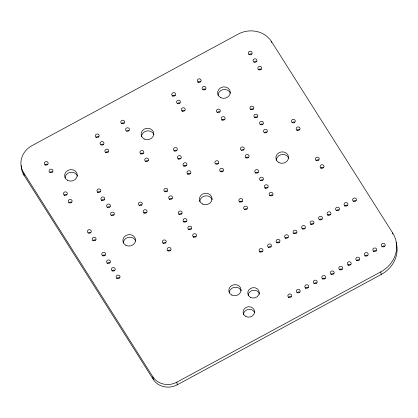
<?xml version="1.0" encoding="UTF-8"?>
<svg xmlns="http://www.w3.org/2000/svg" width="418" height="418" viewBox="0 0 418 418"><rect width="100%" height="100%" fill="white"/><g stroke="black" fill="none" stroke-linecap="round" stroke-linejoin="round"><path stroke-width="0.63" d="M23.711 172.838L152.868 376.837A17.629 15.915 -9.3 0 0 176.83 382.188L380.777 271.872A31.313 28.262 -9.3 0 0 392.648 232.93L271.454 41.513A24.448 22.07 -9.3 0 0 238.229 34.088L32.003 145.642A21.867 19.74 -9.3 0 0 23.711 172.838L24.139 175.456L153.296 379.455A17.629 15.915 -9.3 0 0 177.258 384.806L381.206 274.49A31.313 28.262 -9.3 0 0 396.118 242.315M392.648 232.93L392.821 233.975M380.777 271.872L381.206 274.49M271.454 41.513L271.627 42.558M176.83 382.188L177.258 384.806M152.868 376.837L153.296 379.455M24.139 175.456A21.867 19.74 -9.3 0 1 21.328 165.622M65.036 178.11A6.359 5.737 -9.3 0 1 70.443 172.32A6.359 5.737 -9.3 0 1 77.424 176.072M123.294 243.093A6.359 5.737 -9.3 0 1 128.707 237.304A6.359 5.737 -9.3 0 1 135.683 241.055M141.53 136.733A6.359 5.737 -9.3 0 1 146.937 130.944A6.359 5.737 -9.3 0 1 153.918 134.695M199.788 201.716A6.359 5.737 -9.3 0 1 205.196 195.927A6.359 5.737 -9.3 0 1 212.177 199.679M218.024 95.356A6.359 5.737 -9.3 0 1 223.431 89.567A6.359 5.737 -9.3 0 1 230.412 93.318M276.282 160.34A6.359 5.737 -9.3 0 1 281.69 154.55A6.359 5.737 -9.3 0 1 288.671 158.302M243.49 314.681A5.774 5.209 -9.3 0 1 248.402 309.425A5.774 5.209 -9.3 0 1 254.74 312.831M248.182 295.578A5.774 5.209 -9.3 0 1 253.397 290.275A5.774 5.209 -9.3 0 1 259.583 294.267M229.21 292.929A6.16 5.559 -9.3 0 1 234.456 287.318A6.16 5.559 -9.3 0 1 241.217 290.954M111.188 215.631A1.954 1.766 -9.3 0 1 113.863 214.93M107.248 207.605A1.954 1.766 -9.3 0 1 109.924 206.905M101.611 200.499A1.954 1.766 -9.3 0 1 104.281 199.799M97.666 192.473A1.954 1.766 -9.3 0 1 100.341 191.768M264.176 132.877A1.954 1.766 -9.3 0 1 266.851 132.177M260.236 124.851A1.954 1.766 -9.3 0 1 262.906 124.151M254.593 117.745A1.954 1.766 -9.3 0 1 257.269 117.045M250.654 109.72A1.954 1.766 -9.3 0 1 253.329 109.02M259.771 252.075A1.954 1.766 -9.3 0 1 262.447 251.37M268.272 247.477A1.954 1.766 -9.3 0 1 270.948 246.772M276.773 242.879A1.954 1.766 -9.3 0 1 279.443 242.174M285.269 238.281A1.954 1.766 -9.3 0 1 287.945 237.581M293.77 233.683A1.954 1.766 -9.3 0 1 296.446 232.983M302.271 229.085A1.954 1.766 -9.3 0 1 304.941 228.385M310.767 224.487A1.954 1.766 -9.3 0 1 313.443 223.787M319.268 219.889A1.954 1.766 -9.3 0 1 321.944 219.189M327.769 215.296A1.954 1.766 -9.3 0 1 330.439 214.591M336.265 210.698A1.954 1.766 -9.3 0 1 338.941 209.993M344.766 206.1A1.954 1.766 -9.3 0 1 347.442 205.395M353.267 201.502A1.954 1.766 -9.3 0 1 355.937 200.797M382.01 246.902A1.954 1.766 -9.3 0 1 384.68 246.197M373.509 251.495A1.954 1.766 -9.3 0 1 376.184 250.795M365.008 256.093A1.954 1.766 -9.3 0 1 367.683 255.393M356.512 260.691A1.954 1.766 -9.3 0 1 359.182 259.991M348.011 265.289A1.954 1.766 -9.3 0 1 350.686 264.589M339.515 269.887A1.954 1.766 -9.3 0 1 342.185 269.187M331.014 274.485A1.954 1.766 -9.3 0 1 333.684 273.78M322.513 279.083A1.954 1.766 -9.3 0 1 325.188 278.378M314.017 283.681A1.954 1.766 -9.3 0 1 316.687 282.976M305.516 288.274A1.954 1.766 -9.3 0 1 308.186 287.574M297.015 292.872A1.954 1.766 -9.3 0 1 299.69 292.172M288.519 297.47A1.954 1.766 -9.3 0 1 291.189 296.77M187.682 174.254A1.954 1.766 -9.3 0 1 190.357 173.554M183.742 166.228A1.954 1.766 -9.3 0 1 186.418 165.528M178.099 159.122A1.954 1.766 -9.3 0 1 180.775 158.422M174.16 151.097A1.954 1.766 -9.3 0 1 176.835 150.391M116.831 278.602A1.954 1.766 -9.3 0 1 119.501 277.902M112.04 271.036A1.954 1.766 -9.3 0 1 114.715 270.336M102.457 255.905A1.954 1.766 -9.3 0 1 105.132 255.205M107.248 263.471A1.954 1.766 -9.3 0 1 109.924 262.77M95.968 137.527A1.954 1.766 -9.3 0 1 98.638 136.822M68.923 202.939A1.954 1.766 -9.3 0 1 71.598 202.239M50.484 172.012A1.954 1.766 -9.3 0 1 52.433 171.976M105.55 152.659A1.954 1.766 -9.3 0 1 108.22 151.953M167.827 251.019A1.954 1.766 -9.3 0 1 170.497 250.319M44.972 165.11A1.954 1.766 -9.3 0 1 47.642 164.405M139.805 204.961A1.954 1.766 -9.3 0 1 141.754 204.919M64.132 195.373A1.954 1.766 -9.3 0 1 66.807 194.673M163.036 243.454A1.954 1.766 -9.3 0 1 165.711 242.754M92.88 240.773A1.954 1.766 -9.3 0 1 95.55 240.073M88.809 232.544A1.954 1.766 -9.3 0 1 90.758 232.502M143.876 213.19A1.954 1.766 -9.3 0 1 146.546 212.485M101.48 144.429A1.954 1.766 -9.3 0 1 103.429 144.388M193.325 237.231A1.954 1.766 -9.3 0 1 195.995 236.525M188.534 229.66A1.954 1.766 -9.3 0 1 191.204 228.959M178.951 214.528A1.954 1.766 -9.3 0 1 181.626 213.828M183.742 222.094A1.954 1.766 -9.3 0 1 186.418 221.394M172.462 96.15A1.954 1.766 -9.3 0 1 175.132 95.445M145.417 161.562A1.954 1.766 -9.3 0 1 148.092 160.862M126.978 130.635A1.954 1.766 -9.3 0 1 128.927 130.599M182.044 111.282A1.954 1.766 -9.3 0 1 184.714 110.577M244.321 209.643A1.954 1.766 -9.3 0 1 246.991 208.943M121.466 123.733A1.954 1.766 -9.3 0 1 124.136 123.033M216.299 163.584A1.954 1.766 -9.3 0 1 218.248 163.542M140.626 153.996A1.954 1.766 -9.3 0 1 143.301 153.296M239.53 202.077A1.954 1.766 -9.3 0 1 242.2 201.377M169.368 199.396A1.954 1.766 -9.3 0 1 172.044 198.696M165.303 191.167A1.954 1.766 -9.3 0 1 167.252 191.125M220.364 171.814A1.954 1.766 -9.3 0 1 223.04 171.108M177.974 103.053A1.954 1.766 -9.3 0 1 179.923 103.011M269.819 195.854A1.954 1.766 -9.3 0 1 272.489 195.149M265.028 188.283A1.954 1.766 -9.3 0 1 267.698 187.583M255.445 173.151A1.954 1.766 -9.3 0 1 258.12 172.451M260.236 180.717A1.954 1.766 -9.3 0 1 262.912 180.017M248.956 54.774A1.954 1.766 -9.3 0 1 251.626 54.068M221.911 120.185A1.954 1.766 -9.3 0 1 224.586 119.485M203.472 89.259A1.954 1.766 -9.3 0 1 205.421 89.222M258.533 69.905A1.954 1.766 -9.3 0 1 261.208 69.2M320.815 168.266A1.954 1.766 -9.3 0 1 323.485 167.566M197.96 82.356A1.954 1.766 -9.3 0 1 200.63 81.656M292.793 122.208A1.954 1.766 -9.3 0 1 294.742 122.166M217.12 112.62A1.954 1.766 -9.3 0 1 219.795 111.919M316.024 160.7A1.954 1.766 -9.3 0 1 318.694 160M245.862 158.02A1.954 1.766 -9.3 0 1 248.538 157.32M241.797 149.79A1.954 1.766 -9.3 0 1 243.746 149.754M296.858 130.437A1.954 1.766 -9.3 0 1 299.534 129.732M254.468 61.676A1.954 1.766 -9.3 0 1 256.417 61.634M67.721 180.409A6.359 5.737 -9.3 0 0 77.288 175.236A6.359 5.737 -9.3 0 0 67.836 170.445A6.359 5.737 -9.3 0 0 67.721 180.409M125.98 245.392A6.359 5.737 -9.3 0 0 135.547 240.219A6.359 5.737 -9.3 0 0 126.095 235.428A6.359 5.737 -9.3 0 0 125.98 245.392M144.215 139.032A6.359 5.737 -9.3 0 0 153.782 133.859A6.359 5.737 -9.3 0 0 144.33 129.068A6.359 5.737 -9.3 0 0 144.215 139.032M202.474 204.015A6.359 5.737 -9.3 0 0 212.041 198.843A6.359 5.737 -9.3 0 0 202.589 194.051A6.359 5.737 -9.3 0 0 202.474 204.015M220.709 97.655A6.359 5.737 -9.3 0 0 230.276 92.482A6.359 5.737 -9.3 0 0 220.819 87.691A6.359 5.737 -9.3 0 0 220.709 97.655M278.968 162.639A6.359 5.737 -9.3 0 0 288.535 157.466A6.359 5.737 -9.3 0 0 279.083 152.674A6.359 5.737 -9.3 0 0 278.968 162.639M245.888 316.53A5.774 5.209 -9.3 0 0 254.578 311.828A5.774 5.209 -9.3 0 0 245.993 307.481A5.774 5.209 -9.3 0 0 245.888 316.53M250.581 297.423A5.774 5.209 -9.3 0 0 259.27 292.725A5.774 5.209 -9.3 0 0 250.685 288.378A5.774 5.209 -9.3 0 0 250.581 297.423M231.802 295.077A6.16 5.559 -9.3 0 0 241.071 290.061A6.16 5.559 -9.3 0 0 231.912 285.421A6.16 5.559 -9.3 0 0 231.802 295.077M111.449 215.416A1.954 1.766 -9.3 0 0 114.391 213.823A1.954 1.766 -9.3 0 0 111.481 212.349A1.954 1.766 -9.3 0 0 111.449 215.416M107.504 207.391A1.954 1.766 -9.3 0 0 110.451 205.797A1.954 1.766 -9.3 0 0 107.541 204.324A1.954 1.766 -9.3 0 0 107.504 207.391M101.867 200.285A1.954 1.766 -9.3 0 0 104.808 198.691A1.954 1.766 -9.3 0 0 101.903 197.218A1.954 1.766 -9.3 0 0 101.867 200.285M97.927 192.259A1.954 1.766 -9.3 0 0 100.869 190.665A1.954 1.766 -9.3 0 0 97.958 189.192A1.954 1.766 -9.3 0 0 97.927 192.259M264.432 132.663A1.954 1.766 -9.3 0 0 267.379 131.069A1.954 1.766 -9.3 0 0 264.469 129.596A1.954 1.766 -9.3 0 0 264.432 132.663M260.492 124.637A1.954 1.766 -9.3 0 0 263.439 123.044A1.954 1.766 -9.3 0 0 260.529 121.57A1.954 1.766 -9.3 0 0 260.492 124.637M254.855 117.531A1.954 1.766 -9.3 0 0 257.796 115.938A1.954 1.766 -9.3 0 0 254.886 114.464A1.954 1.766 -9.3 0 0 254.855 117.531M250.915 109.506A1.954 1.766 -9.3 0 0 253.857 107.912A1.954 1.766 -9.3 0 0 250.946 106.438A1.954 1.766 -9.3 0 0 250.915 109.506M260.033 251.861A1.954 1.766 -9.3 0 0 262.974 250.267A1.954 1.766 -9.3 0 0 260.064 248.794A1.954 1.766 -9.3 0 0 260.033 251.861M268.528 247.263A1.954 1.766 -9.3 0 0 271.475 245.669A1.954 1.766 -9.3 0 0 268.565 244.196A1.954 1.766 -9.3 0 0 268.528 247.263M277.029 242.665A1.954 1.766 -9.3 0 0 279.976 241.071A1.954 1.766 -9.3 0 0 277.066 239.598A1.954 1.766 -9.3 0 0 277.029 242.665M285.531 238.067A1.954 1.766 -9.3 0 0 288.472 236.473A1.954 1.766 -9.3 0 0 285.562 235A1.954 1.766 -9.3 0 0 285.531 238.067M294.026 233.469A1.954 1.766 -9.3 0 0 296.973 231.875A1.954 1.766 -9.3 0 0 294.063 230.402A1.954 1.766 -9.3 0 0 294.026 233.469M302.527 228.871A1.954 1.766 -9.3 0 0 305.474 227.277A1.954 1.766 -9.3 0 0 302.564 225.804A1.954 1.766 -9.3 0 0 302.527 228.871M311.029 224.273A1.954 1.766 -9.3 0 0 313.97 222.684A1.954 1.766 -9.3 0 0 311.06 221.211A1.954 1.766 -9.3 0 0 311.029 224.273M319.524 219.68A1.954 1.766 -9.3 0 0 322.471 218.086A1.954 1.766 -9.3 0 0 319.561 216.613A1.954 1.766 -9.3 0 0 319.524 219.68M328.025 215.082A1.954 1.766 -9.3 0 0 330.972 213.488A1.954 1.766 -9.3 0 0 328.062 212.015A1.954 1.766 -9.3 0 0 328.025 215.082M336.527 210.484A1.954 1.766 -9.3 0 0 339.468 208.89A1.954 1.766 -9.3 0 0 336.558 207.417A1.954 1.766 -9.3 0 0 336.527 210.484M345.022 205.886A1.954 1.766 -9.3 0 0 347.969 204.292A1.954 1.766 -9.3 0 0 345.059 202.819A1.954 1.766 -9.3 0 0 345.022 205.886M353.524 201.288A1.954 1.766 -9.3 0 0 356.47 199.694A1.954 1.766 -9.3 0 0 353.56 198.221A1.954 1.766 -9.3 0 0 353.524 201.288M382.266 246.688A1.954 1.766 -9.3 0 0 385.213 245.094A1.954 1.766 -9.3 0 0 382.303 243.621A1.954 1.766 -9.3 0 0 382.266 246.688M373.77 251.281A1.954 1.766 -9.3 0 0 376.712 249.692A1.954 1.766 -9.3 0 0 373.802 248.219A1.954 1.766 -9.3 0 0 373.77 251.281M365.269 255.879A1.954 1.766 -9.3 0 0 368.211 254.29A1.954 1.766 -9.3 0 0 365.306 252.817A1.954 1.766 -9.3 0 0 365.269 255.879M356.768 260.477A1.954 1.766 -9.3 0 0 359.715 258.883A1.954 1.766 -9.3 0 0 356.805 257.41A1.954 1.766 -9.3 0 0 356.768 260.477M348.272 265.075A1.954 1.766 -9.3 0 0 351.214 263.481A1.954 1.766 -9.3 0 0 348.304 262.008A1.954 1.766 -9.3 0 0 348.272 265.075M339.771 269.673A1.954 1.766 -9.3 0 0 342.713 268.079A1.954 1.766 -9.3 0 0 339.808 266.606A1.954 1.766 -9.3 0 0 339.771 269.673M331.27 274.271A1.954 1.766 -9.3 0 0 334.217 272.677A1.954 1.766 -9.3 0 0 331.307 271.204A1.954 1.766 -9.3 0 0 331.27 274.271M322.774 278.869A1.954 1.766 -9.3 0 0 325.716 277.275A1.954 1.766 -9.3 0 0 322.806 275.802A1.954 1.766 -9.3 0 0 322.774 278.869M314.273 283.467A1.954 1.766 -9.3 0 0 317.215 281.873A1.954 1.766 -9.3 0 0 314.31 280.4A1.954 1.766 -9.3 0 0 314.273 283.467M305.772 288.065A1.954 1.766 -9.3 0 0 308.719 286.471A1.954 1.766 -9.3 0 0 305.809 284.998A1.954 1.766 -9.3 0 0 305.772 288.065M297.276 292.657A1.954 1.766 -9.3 0 0 300.218 291.069A1.954 1.766 -9.3 0 0 297.308 289.596A1.954 1.766 -9.3 0 0 297.276 292.657M288.775 297.255A1.954 1.766 -9.3 0 0 291.717 295.667A1.954 1.766 -9.3 0 0 288.812 294.194A1.954 1.766 -9.3 0 0 288.775 297.255M187.943 174.04A1.954 1.766 -9.3 0 0 190.885 172.446A1.954 1.766 -9.3 0 0 187.975 170.972A1.954 1.766 -9.3 0 0 187.943 174.04M183.998 166.014A1.954 1.766 -9.3 0 0 186.945 164.42A1.954 1.766 -9.3 0 0 184.035 162.947A1.954 1.766 -9.3 0 0 183.998 166.014M178.361 158.908A1.954 1.766 -9.3 0 0 181.302 157.314A1.954 1.766 -9.3 0 0 178.397 155.841A1.954 1.766 -9.3 0 0 178.361 158.908M174.421 150.882A1.954 1.766 -9.3 0 0 177.363 149.289A1.954 1.766 -9.3 0 0 174.452 147.815A1.954 1.766 -9.3 0 0 174.421 150.882M117.087 278.393A1.954 1.766 -9.3 0 0 120.034 276.8A1.954 1.766 -9.3 0 0 117.124 275.326A1.954 1.766 -9.3 0 0 117.087 278.393M112.296 270.822A1.954 1.766 -9.3 0 0 115.243 269.234A1.954 1.766 -9.3 0 0 112.332 267.76A1.954 1.766 -9.3 0 0 112.296 270.822M102.718 255.691A1.954 1.766 -9.3 0 0 105.66 254.097A1.954 1.766 -9.3 0 0 102.75 252.624A1.954 1.766 -9.3 0 0 102.718 255.691M107.51 263.256A1.954 1.766 -9.3 0 0 110.451 261.668A1.954 1.766 -9.3 0 0 107.541 260.195A1.954 1.766 -9.3 0 0 107.51 263.256M96.224 137.313A1.954 1.766 -9.3 0 0 99.171 135.719A1.954 1.766 -9.3 0 0 96.26 134.246A1.954 1.766 -9.3 0 0 96.224 137.313M69.184 202.73A1.954 1.766 -9.3 0 0 72.126 201.136A1.954 1.766 -9.3 0 0 69.216 199.663A1.954 1.766 -9.3 0 0 69.184 202.73M50.019 172.462A1.954 1.766 -9.3 0 0 52.966 170.868A1.954 1.766 -9.3 0 0 50.055 169.394A1.954 1.766 -9.3 0 0 50.019 172.462M105.806 152.445A1.954 1.766 -9.3 0 0 108.753 150.851A1.954 1.766 -9.3 0 0 105.843 149.378A1.954 1.766 -9.3 0 0 105.806 152.445M168.083 250.805A1.954 1.766 -9.3 0 0 171.03 249.212A1.954 1.766 -9.3 0 0 168.12 247.738A1.954 1.766 -9.3 0 0 168.083 250.805M45.228 164.896A1.954 1.766 -9.3 0 0 48.174 163.302A1.954 1.766 -9.3 0 0 45.264 161.829A1.954 1.766 -9.3 0 0 45.228 164.896M139.34 205.41A1.954 1.766 -9.3 0 0 142.287 203.817A1.954 1.766 -9.3 0 0 139.377 202.343A1.954 1.766 -9.3 0 0 139.34 205.41M64.393 195.159A1.954 1.766 -9.3 0 0 67.335 193.571A1.954 1.766 -9.3 0 0 64.424 192.097A1.954 1.766 -9.3 0 0 64.393 195.159M163.292 243.239A1.954 1.766 -9.3 0 0 166.239 241.646A1.954 1.766 -9.3 0 0 163.328 240.172A1.954 1.766 -9.3 0 0 163.292 243.239M93.136 240.559A1.954 1.766 -9.3 0 0 96.077 238.965A1.954 1.766 -9.3 0 0 93.172 237.492A1.954 1.766 -9.3 0 0 93.136 240.559M88.344 232.993A1.954 1.766 -9.3 0 0 91.291 231.4A1.954 1.766 -9.3 0 0 88.381 229.926A1.954 1.766 -9.3 0 0 88.344 232.993M144.132 212.976A1.954 1.766 -9.3 0 0 147.073 211.383A1.954 1.766 -9.3 0 0 144.168 209.909A1.954 1.766 -9.3 0 0 144.132 212.976M101.015 144.879A1.954 1.766 -9.3 0 0 103.962 143.285A1.954 1.766 -9.3 0 0 101.051 141.812A1.954 1.766 -9.3 0 0 101.015 144.879M193.581 237.016A1.954 1.766 -9.3 0 0 196.528 235.423A1.954 1.766 -9.3 0 0 193.618 233.949A1.954 1.766 -9.3 0 0 193.581 237.016M188.79 229.451A1.954 1.766 -9.3 0 0 191.737 227.857A1.954 1.766 -9.3 0 0 188.826 226.384A1.954 1.766 -9.3 0 0 188.79 229.451M179.212 214.314A1.954 1.766 -9.3 0 0 182.154 212.72A1.954 1.766 -9.3 0 0 179.244 211.247A1.954 1.766 -9.3 0 0 179.212 214.314M183.998 221.88A1.954 1.766 -9.3 0 0 186.945 220.291A1.954 1.766 -9.3 0 0 184.035 218.818A1.954 1.766 -9.3 0 0 183.998 221.88M172.718 95.936A1.954 1.766 -9.3 0 0 175.664 94.343A1.954 1.766 -9.3 0 0 172.754 92.869A1.954 1.766 -9.3 0 0 172.718 95.936M145.678 161.353A1.954 1.766 -9.3 0 0 148.62 159.76A1.954 1.766 -9.3 0 0 145.71 158.286A1.954 1.766 -9.3 0 0 145.678 161.353M126.513 131.085A1.954 1.766 -9.3 0 0 129.46 129.491A1.954 1.766 -9.3 0 0 126.549 128.018A1.954 1.766 -9.3 0 0 126.513 131.085M182.3 111.068A1.954 1.766 -9.3 0 0 185.242 109.474A1.954 1.766 -9.3 0 0 182.337 108.001A1.954 1.766 -9.3 0 0 182.3 111.068M244.577 209.428A1.954 1.766 -9.3 0 0 247.524 207.835A1.954 1.766 -9.3 0 0 244.614 206.361A1.954 1.766 -9.3 0 0 244.577 209.428M121.722 123.519A1.954 1.766 -9.3 0 0 124.668 121.925A1.954 1.766 -9.3 0 0 121.758 120.452A1.954 1.766 -9.3 0 0 121.722 123.519M215.834 164.034A1.954 1.766 -9.3 0 0 218.776 162.44A1.954 1.766 -9.3 0 0 215.871 160.967A1.954 1.766 -9.3 0 0 215.834 164.034M140.887 153.782A1.954 1.766 -9.3 0 0 143.829 152.194A1.954 1.766 -9.3 0 0 140.918 150.72A1.954 1.766 -9.3 0 0 140.887 153.782M239.786 201.863A1.954 1.766 -9.3 0 0 242.733 200.269A1.954 1.766 -9.3 0 0 239.822 198.796A1.954 1.766 -9.3 0 0 239.786 201.863M169.63 199.182A1.954 1.766 -9.3 0 0 172.571 197.589A1.954 1.766 -9.3 0 0 169.666 196.115A1.954 1.766 -9.3 0 0 169.63 199.182M164.838 191.616A1.954 1.766 -9.3 0 0 167.785 190.023A1.954 1.766 -9.3 0 0 164.875 188.549A1.954 1.766 -9.3 0 0 164.838 191.616M220.626 171.599A1.954 1.766 -9.3 0 0 223.567 170.006A1.954 1.766 -9.3 0 0 220.662 168.532A1.954 1.766 -9.3 0 0 220.626 171.599M177.509 103.502A1.954 1.766 -9.3 0 0 180.456 101.908A1.954 1.766 -9.3 0 0 177.546 100.435A1.954 1.766 -9.3 0 0 177.509 103.502M270.075 195.64A1.954 1.766 -9.3 0 0 273.022 194.046A1.954 1.766 -9.3 0 0 270.112 192.573A1.954 1.766 -9.3 0 0 270.075 195.64M265.284 188.074A1.954 1.766 -9.3 0 0 268.231 186.48A1.954 1.766 -9.3 0 0 265.32 185.007A1.954 1.766 -9.3 0 0 265.284 188.074M255.706 172.937A1.954 1.766 -9.3 0 0 258.648 171.349A1.954 1.766 -9.3 0 0 255.738 169.87A1.954 1.766 -9.3 0 0 255.706 172.937M260.492 180.503A1.954 1.766 -9.3 0 0 263.439 178.914A1.954 1.766 -9.3 0 0 260.529 177.441A1.954 1.766 -9.3 0 0 260.492 180.503M249.212 54.559A1.954 1.766 -9.3 0 0 252.159 52.966A1.954 1.766 -9.3 0 0 249.248 51.492A1.954 1.766 -9.3 0 0 249.212 54.559M222.167 119.976A1.954 1.766 -9.3 0 0 225.114 118.383A1.954 1.766 -9.3 0 0 222.204 116.909A1.954 1.766 -9.3 0 0 222.167 119.976M203.007 89.708A1.954 1.766 -9.3 0 0 205.954 88.114A1.954 1.766 -9.3 0 0 203.043 86.641A1.954 1.766 -9.3 0 0 203.007 89.708M258.794 69.691A1.954 1.766 -9.3 0 0 261.736 68.097A1.954 1.766 -9.3 0 0 258.831 66.624A1.954 1.766 -9.3 0 0 258.794 69.691M321.071 168.052A1.954 1.766 -9.3 0 0 324.018 166.463A1.954 1.766 -9.3 0 0 321.108 164.985A1.954 1.766 -9.3 0 0 321.071 168.052M198.216 82.142A1.954 1.766 -9.3 0 0 201.162 80.549A1.954 1.766 -9.3 0 0 198.252 79.075A1.954 1.766 -9.3 0 0 198.216 82.142M292.328 122.657A1.954 1.766 -9.3 0 0 295.27 121.063A1.954 1.766 -9.3 0 0 292.365 119.59A1.954 1.766 -9.3 0 0 292.328 122.657M217.381 112.405A1.954 1.766 -9.3 0 0 220.323 110.817A1.954 1.766 -9.3 0 0 217.412 109.344A1.954 1.766 -9.3 0 0 217.381 112.405M316.28 160.486A1.954 1.766 -9.3 0 0 319.227 158.892A1.954 1.766 -9.3 0 0 316.316 157.419A1.954 1.766 -9.3 0 0 316.28 160.486M246.124 157.805A1.954 1.766 -9.3 0 0 249.065 156.212A1.954 1.766 -9.3 0 0 246.155 154.738A1.954 1.766 -9.3 0 0 246.124 157.805M241.332 150.24A1.954 1.766 -9.3 0 0 244.274 148.646A1.954 1.766 -9.3 0 0 241.369 147.173A1.954 1.766 -9.3 0 0 241.332 150.24M297.12 130.223A1.954 1.766 -9.3 0 0 300.061 128.629A1.954 1.766 -9.3 0 0 297.151 127.156A1.954 1.766 -9.3 0 0 297.12 130.223M254.003 62.125A1.954 1.766 -9.3 0 0 256.945 60.532A1.954 1.766 -9.3 0 0 254.039 59.058A1.954 1.766 -9.3 0 0 254.003 62.125"/></g></svg>
